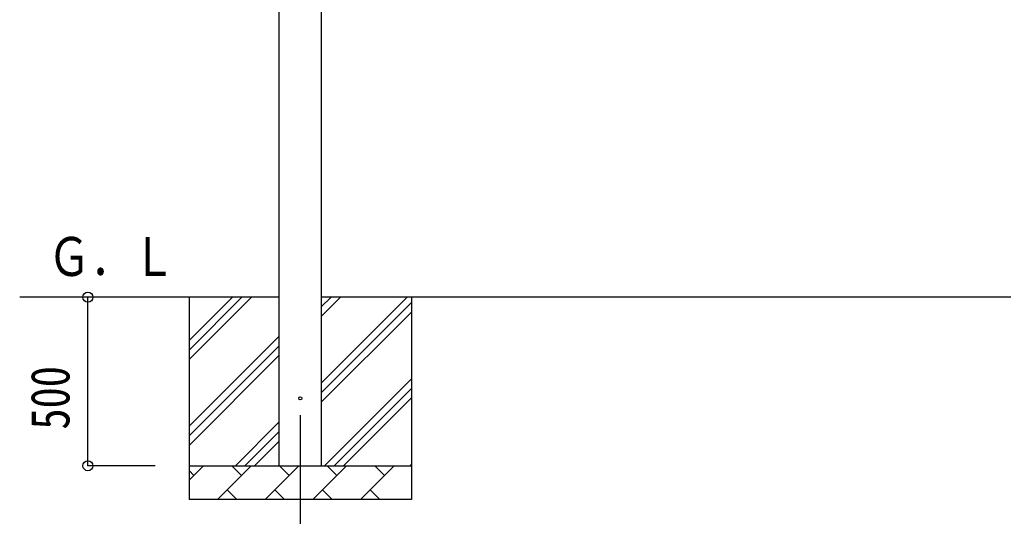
# Model space of a CAD drawing. Units: millimetres, scale not verified. Extents: x -14718 to 14718, y -10395 to 10395.
# Drawn here: x -12435 to -9517, y -2244 to -770 of the extents above; entities that cross this region are included whole.
import ezdxf
from ezdxf.enums import TextEntityAlignment as Align

# ---------------------------------------------------------------- set-up
doc = ezdxf.new("R2010")
doc.units = ezdxf.units.MM
doc.header["$LTSCALE"] = 40
for name, color, linetype in [('0-4_YKK_12', 2, 'Continuous'), ('0-5_YKK_13', 4, 'Continuous'), ('0-6_YKK_A1', 4, 'Continuous'), ('0-7_YKK_D', 6, 'Continuous')]:
    doc.layers.add(name, color=color, linetype=linetype)
doc.styles.add('ＭＳ ゴシック', font='')
doc.styles.get('ＭＳ ゴシック').set_extended_font_data('MS Gothic')

msp = doc.modelspace()

# ---------------------------------------------------------------- linework, layer by layer
at = {"layer": '0-4_YKK_12'}
msp.add_line((-11602.93, -1943.5), (-11602.93, -2384.03), dxfattribs=at)
at = {"layer": '0-5_YKK_13'}
msp.add_circle((-11602.93, -1893.5), 4.5, dxfattribs=at)
at = {"layer": '0-6_YKK_A1'}
for p, q in [((-11665.43, -2093.5), (-11665.43, 706.5)), ((-11540.43, 706.5), (-11540.43, -2093.5)), ((-11665.43, -1593.5), (-12435.43, -1593.5)), ((-11932.93, -1593.5), (-11932.93, -2193.5)), ((-11932.93, -1778.55), (-11747.88, -1593.5)), ((-11932.93, -1750.27), (-11776.16, -1593.5)), ((-11932.93, -1721.98), (-11804.45, -1593.5)), ((-6392.43, -1593.5), (-11540.43, -1593.5)), ((-11540.43, -1848.6), (-11285.33, -1593.5)), ((-11540.43, -1650.61), (-11483.32, -1593.5)), ((-11540.43, -1622.32), (-11511.61, -1593.5)), ((-11272.93, -1593.5), (-11272.93, -2193.5)), ((-11540.43, -1876.88), (-11272.93, -1609.38)), ((-11540.43, -1905.17), (-11272.93, -1637.67)), ((-11932.93, -1976.54), (-11665.43, -1709.04)), ((-11932.93, -2004.82), (-11665.43, -1737.32)), ((-11932.93, -2033.11), (-11665.43, -1765.61)), ((-11530.77, -2093.5), (-11272.93, -1835.66)), ((-11502.49, -2093.5), (-11272.93, -1863.94)), ((-11474.2, -2093.5), (-11272.93, -1892.23)), ((-11795.33, -2093.5), (-11665.43, -1963.6)), ((-11767.05, -2093.5), (-11665.43, -1991.88)), ((-11738.76, -2093.5), (-11665.43, -2020.17)), ((-11932.93, -2093.5), (-11272.93, -2093.5)), ((-11932.93, -2136.39), (-11890.04, -2093.5)), ((-11848.62, -2193.5), (-11748.62, -2093.5)), ((-11777.17, -2122.05), (-11805.72, -2093.5)), ((-11707.19, -2193.5), (-11607.19, -2093.5)), ((-11635.75, -2122.05), (-11664.3, -2093.5)), ((-11565.77, -2193.5), (-11465.77, -2093.5)), ((-11494.33, -2122.05), (-11522.88, -2093.5)), ((-11424.35, -2193.5), (-11324.35, -2093.5)), ((-11352.91, -2122.05), (-11381.46, -2093.5)), ((-11276.21, -2093.5), (-11272.93, -2090.22)), ((-11918.59, -2122.05), (-11932.93, -2107.71)), ((-11820.06, -2164.95), (-11791.51, -2193.5)), ((-11678.64, -2164.95), (-11650.09, -2193.5)), ((-11537.22, -2164.95), (-11508.67, -2193.5)), ((-11395.8, -2164.95), (-11367.25, -2193.5)), ((-11272.93, -2193.5), (-11932.93, -2193.5))]:
    msp.add_line(p, q, dxfattribs=at)
at = {"layer": '0-7_YKK_D'}
for p, q in [((-12232.93, -2093.5), (-12232.93, -1593.5)), ((-12032.93, -2093.5), (-12233.93, -2093.5))]:
    msp.add_line(p, q, dxfattribs=at)
for centre in [(-12232.93, -1593.5), (-12232.93, -2093.5)]:
    msp.add_circle(centre, 14.88, dxfattribs=at)

# ---------------------------------------------------------------- texts
at = {"layer": '0-6_YKK_A1', "style": 'ＭＳ ゴシック', "width": 0.8}
msp.add_text('Ｇ．Ｌ', height=115.5, dxfattribs=at).set_placement((-12351.65, -1565.05), align=Align.BOTTOM_LEFT)
at = {"layer": '0-7_YKK_D', "style": 'ＭＳ ゴシック', "width": 0.8}
msp.add_text('500', height=115.5, rotation=90, dxfattribs=at).set_placement((-12252.93, -1986.3), align=Align.BOTTOM_LEFT)

doc.saveas('drawing.dxf')
